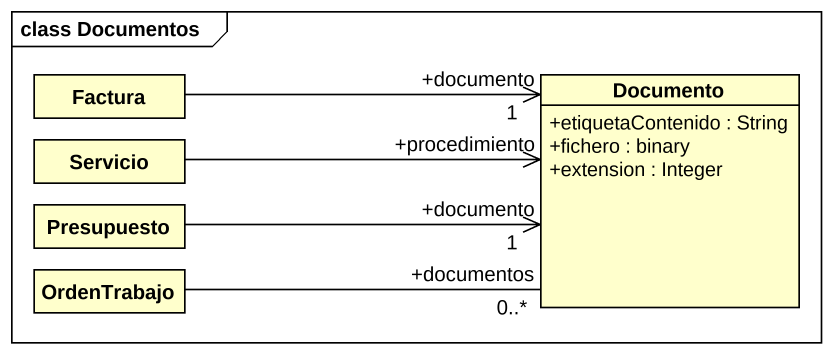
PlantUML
@startuml
mainframe class Documentos
hide circle
hide empty members
skinparam classAttributeIconSize 0
class Factura
class Documento {
  +etiquetaContenido : String
  +fichero : binary
  +extension : Integer
}
class Servicio
class Presupuesto
class OrdenTrabajo
Documento "+documento\n1" <-left- Factura
Documento "+procedimiento" <-left- Servicio
Documento "+documento\n1" <-left- Presupuesto
Documento "+documentos\n0..*" -left- OrdenTrabajo
@enduml
